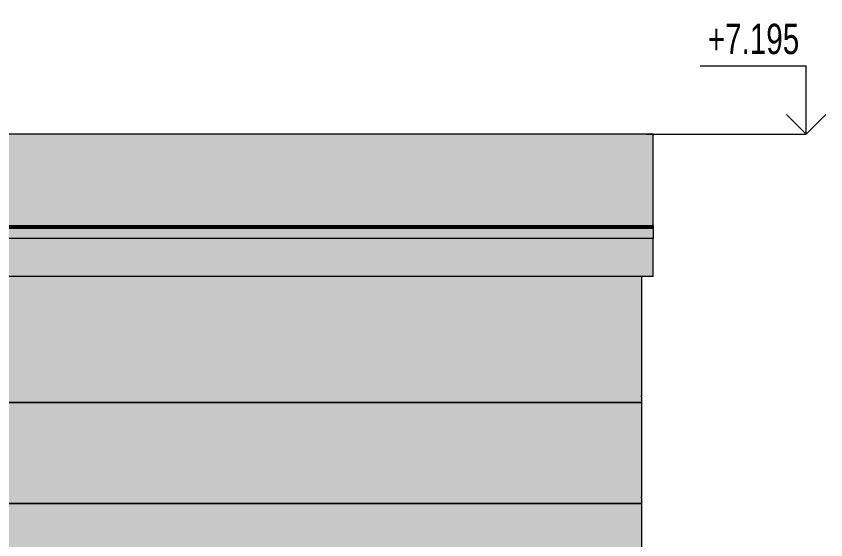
# Model space of a CAD drawing. Header units: millimetres. Extents: x -155050 to -36395, y -2753 to 7638.
# Drawn here: x -131607 to -123593, y 2430 to 7613 of the extents above; entities that cross this region are included whole.
import ezdxf

# ---------------------------------------------------------------- set-up
doc = ezdxf.new("R2010")
doc.units = ezdxf.units.MM
for name, color, linetype, lineweight in [('A-ROOF', 7, 'Continuous', 9), ('A-ROOF-OTLN', 7, 'Continuous', 9), ('A-WALL', 7, 'Continuous', 9), ('G-ANNO-DIMS', 7, 'Continuous', 9)]:
    doc.layers.add(name, color=color, linetype=linetype, lineweight=lineweight)
for name, color, linetype, lineweight, true_color in [('A-ROOF-1', 9, 'Continuous', 9, 0x808080), ('A-ROOF-2', 251, 'Continuous', 9, 0x505050), ('A-ROOF-OTLN-1', 7, 'Continuous', 9, 0x787878), ('A-WALL-1', 7, 'Continuous', 9, 0xd7d5cb)]:
    doc.layers.add(name, color=color, linetype=linetype, lineweight=lineweight, true_color=true_color)
doc.styles.add('Arial', font='arial.ttf', dxfattribs={"width": 0.7, "height": 300})

# ---------------------------------------------------------------- blocks, each defined once
blk = doc.blocks.new('Výškové kóty - Horní-314756-Řez 2')
at = {"layer": 'G-ANNO-DIMS'}
for p, q in [((-123641.4, -278), (-124691.4, -278)), ((-123641.4, -953), (-123641.4, -278)), ((-123641.4, -953), (-123836.4, -758)), ((-123641.4, -953), (-123446.4, -758))]:
    blk.add_line(p, q, dxfattribs=at)

msp = doc.modelspace()

# ---------------------------------------------------------------- hatches: boundary and pattern name
at = {"layer": 'A-ROOF-1'}
msp.add_hatch(color=256, dxfattribs=at).paths.add_polyline_path([(-139057.5, 5537.1), (-125300.4, 5537.1), (-125300.4, 6444), (-153490.4, 6444), (-153490.4, 5537.1), (-139176.9, 5537.1)])
at = {"layer": 'A-ROOF-2'}
msp.add_hatch(color=256, dxfattribs=at).paths.add_polyline_path([(-153490.4, 5035), (-125300.4, 5035), (-125300.4, 5412.2), (-153490.4, 5412.2), (-153490.4, 5285)])
at = {"layer": 'A-ROOF-OTLN-1'}
for points in [[(-125454.7, 5524.4), (-125300.4, 5524.4), (-125300.4, 5537.1), (-153490.4, 5537.1), (-153490.4, 5524.4), (-125574.1, 5524.4)], [(-125454.7, 5511.7), (-125300.4, 5511.7), (-125300.4, 5524.4), (-153490.4, 5524.4), (-153490.4, 5511.7), (-125574.1, 5511.7)], [(-133807.3, 5412.2), (-125300.4, 5412.2), (-125300.4, 5511.7), (-153490.4, 5511.7), (-153490.4, 5412.2), (-133926.7, 5412.2)]]:
    msp.add_hatch(color=256, dxfattribs=at).paths.add_polyline_path(points)
at = {"layer": 'A-WALL-1'}
h = msp.add_hatch(color=256, dxfattribs=at)
h.paths.add_polyline_path([(-131780.4, 1700), (-125414.4, 1700), (-125414.4, 2785.6), (-131780.4, 2785.6), (-131780.4, 1729.1)])
h.paths.add_polyline_path([(-130227.7, 2792.6), (-125414.4, 2792.6), (-125414.4, 2846.6), (-125417.9, 2846.6), (-125417.9, 2853.6), (-125414.4, 2853.6), (-125414.4, 3785.6), (-131780.4, 3785.6), (-131778.8, 2792.6), (-131182.2, 2792.6)])
h.paths.add_polyline_path([(-131659.5, 3792.6), (-125414.4, 3792.6), (-125414.4, 3846.6), (-125417.9, 3846.6), (-125417.9, 3853.6), (-125414.4, 3853.6), (-125414.4, 5035), (-131780.4, 5035), (-131778.8, 3792.6)])
for points in [[(-125417.9, 3785.6), (-125414.4, 3785.6), (-125414.4, 3792.6), (-131780.4, 3792.6), (-131778.8, 3785.6), (-125454.7, 3785.6)], [(-125417.9, 2785.6), (-125414.4, 2785.6), (-125414.4, 2792.6), (-131780.4, 2792.6), (-131778.8, 2785.6), (-125454.7, 2785.6)]]:
    msp.add_hatch(color=256, dxfattribs=at).paths.add_polyline_path(points)

# ---------------------------------------------------------------- linework, layer by layer
at = {"layer": 'A-ROOF'}
for p, q in [((-125300.4, 6444), (-153490.4, 6444)), ((-125300.4, 5537.1), (-125300.4, 6444)), ((-125300.4, 5035), (-125300.4, 5412.2)), ((-125300.4, 5035), (-153490.4, 5035))]:
    msp.add_line(p, q, dxfattribs=at)
at = {"layer": 'A-ROOF-OTLN'}
for p, q in [((-125300.4, 5537.1), (-153490.4, 5537.1)), ((-125300.4, 5537.1), (-125300.4, 5412.2)), ((-125300.4, 5524.4), (-153490.4, 5524.4)), ((-125300.4, 5511.7), (-153490.4, 5511.7)), ((-125300.4, 5412.2), (-153490.4, 5412.2))]:
    msp.add_line(p, q, dxfattribs=at)
at = {"layer": 'A-WALL'}
for p, q in [((-125414.4, 3853.6), (-125414.4, 5035)), ((-125417.9, 3846.6), (-125417.9, 3853.6)), ((-125417.9, 3853.6), (-125414.4, 3853.6)), ((-131780.4, 3792.6), (-125414.4, 3792.6)), ((-125414.4, 3785.6), (-131780.4, 3785.6)), ((-125414.4, 3846.6), (-125417.9, 3846.6)), ((-125414.4, 2853.6), (-125414.4, 3846.6)), ((-125417.9, 2846.6), (-125417.9, 2853.6)), ((-125417.9, 2853.6), (-125414.4, 2853.6)), ((-125414.4, 2846.6), (-125417.9, 2846.6)), ((-125414.4, -450), (-125414.4, 2846.6)), ((-131780.4, 2792.6), (-125414.4, 2792.6)), ((-125414.4, 2785.6), (-131780.4, 2785.6))]:
    msp.add_line(p, q, dxfattribs=at)
at = {"layer": 'G-ANNO-DIMS'}
for p, q in [((-125366.3, 6444), (-123800.9, 6444)), ((-123800.9, 6444), (-123787.7, 6444))]:
    msp.add_line(p, q, dxfattribs=at)

# ---------------------------------------------------------------- block references
msp.add_blockref('Výškové kóty - Horní-314756-Řez 2', (-146.2, 7397), dxfattribs=at)

# ---------------------------------------------------------------- texts
at = {"layer": 'G-ANNO-DIMS', "insert": (-124761, 7537.6), "char_height": 300, "width": 1076.125, "attachment_point": 1, "line_spacing_factor": 0.941778, "style": 'Arial', "bg_fill": 3, "box_fill_scale": 1.25, "bg_fill_color": 256, "bg_fill_true_color": 13158600, "bg_fill_transparency": 0}
msp.add_mtext('+7.195', dxfattribs=at)

doc.saveas('drawing.dxf')
